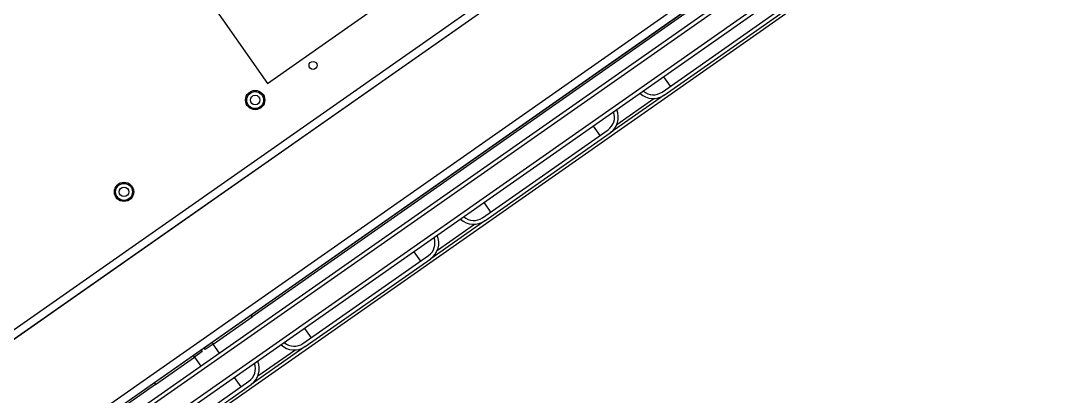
# Model space of a CAD drawing. Header units: millimetres. Extents: x 152904052 to 153933663, y 538271515 to 539240469.
# Drawn here: x 153466333 to 153466873, y 538579072 to 538579269 of the extents above; entities that cross this region are included whole.
import ezdxf

# ---------------------------------------------------------------- set-up
doc = ezdxf.new("R2010")
doc.units = ezdxf.units.MM
doc.layers.add('POWR', color=5, linetype='Continuous')

msp = doc.modelspace()

# ---------------------------------------------------------------- linework, layer by layer
at = {"layer": 'POWR', "color": 7}
for p, q in [((153465045.39, 538578202.63), (153467742.04, 538580090.84)), ((153465095.17, 538578168.15), (153467757.42, 538580032.27)), ((153465097.52, 538578164.79), (153467759.77, 538580028.91)), ((153467753.08, 538580022.77), (153466454.73, 538579113.65)), ((153466462.75, 538579236.09), (153466794.5, 538579468.39)), ((153465045.39, 538578202.63), (153466840.97, 538579459.91)), ((153465045.39, 538578202.63), (153466840.97, 538579459.91)), ((153465963.36, 538578850.4), (153466819.37, 538579449.79)), ((153466342.3, 538579408.12), (153466462.75, 538579236.09)), ((153466881.94, 538579403.14), (153465985.79, 538578775.65)), ((153466878.96, 538579403.62), (153465986.36, 538578778.62)), ((153465095.17, 538578168.15), (153466856.35, 538579401.34)), ((153465095.17, 538578168.15), (153466856.35, 538579401.34)), ((153465097.52, 538578164.79), (153466858.7, 538579397.98)), ((153465097.52, 538578164.79), (153466858.7, 538579397.98)), ((153466888.14, 538579394.3), (153465991.98, 538578766.8)), ((153466887.62, 538579391.37), (153465994.91, 538578766.29)), ((153466897.3, 538579386.43), (153465996.24, 538578755.5)), ((153466669.81, 538579231.53), (153466735.67, 538579277.65)), ((153466670.96, 538579229.9), (153466736.82, 538579276.01)), ((153466670.63, 538579239.43), (153466674.07, 538579234.52)), ((153466670.96, 538579229.9), (153466642.61, 538579210.05)), ((153466646.14, 538579214.47), (153466665.59, 538579228.09)), ((153466633.76, 538579213.62), (153466637.21, 538579208.71)), ((153466575.61, 538579165.57), (153466641.47, 538579211.69)), ((153466576.75, 538579163.93), (153466642.61, 538579210.05)), ((153466576.42, 538579173.47), (153466579.87, 538579168.56)), ((153466576.75, 538579163.93), (153466548.41, 538579144.09)), ((153466551.94, 538579148.51), (153466571.39, 538579162.13)), ((153466481.4, 538579099.61), (153466547.26, 538579145.73)), ((153466482.55, 538579097.97), (153466548.41, 538579144.09)), ((153466539.56, 538579147.66), (153466543, 538579142.74)), ((153466434.25, 538579099.31), (153466454.73, 538579113.65)), ((153466454.73, 538579113.65), (153466454.04, 538579114.63)), ((153466482.22, 538579107.51), (153466485.66, 538579102.59)), ((153466433.56, 538579100.29), (153466434.25, 538579099.31)), ((153466428.51, 538579095.3), (153466424.42, 538579092.43)), ((153466427.83, 538579096.28), (153466428.51, 538579095.3)), ((153466430.15, 538579096.44), (153466429.46, 538579097.43)), ((153466434.25, 538579099.31), (153466430.15, 538579096.44)), ((153466437.58, 538579094.56), (153466434.25, 538579099.31)), ((153466482.55, 538579097.97), (153466454.21, 538579078.13)), ((153466457.73, 538579082.55), (153466477.19, 538579096.17)), ((153466403.94, 538579078.09), (153466424.42, 538579092.43)), ((153466424.42, 538579092.43), (153466423.73, 538579093.41)), ((153466424.42, 538579092.43), (153466427.75, 538579087.68)), ((153466403.94, 538579078.09), (153465105.58, 538578168.97)), ((153466387.2, 538579033.65), (153466453.06, 538579079.77)), ((153466388.35, 538579032.01), (153466454.21, 538579078.13)), ((153466403.25, 538579079.07), (153466403.94, 538579078.09)), ((153466445.36, 538579081.7), (153466448.8, 538579076.78))]:
    msp.add_line(p, q, dxfattribs=at)
for centre, radius in [((153466486.67, 538579245.52), 2.1), ((153466456.32, 538579227.32), 5.06), ((153466456.32, 538579227.32), 4.44), ((153466456.32, 538579227.32), 2.5), ((153466387.51, 538579179.14), 5.06), ((153466387.51, 538579179.14), 4.44), ((153466387.51, 538579179.14), 2.5)]:
    msp.add_circle(centre, radius, dxfattribs=at)
for centre, radius, start, end in [((153466665.22, 538579238.09), 10, 226.537, 305), ((153466665.22, 538579238.09), 8, 229.4775, 305), ((153466636.88, 538579218.24), 8, 305, 20.5225), ((153466636.88, 538579218.24), 10, 305, 23.463), ((153466571.02, 538579172.13), 10, 226.537, 305), ((153466571.02, 538579172.13), 8, 229.4775, 305), ((153466542.67, 538579152.28), 8, 305, 20.5225), ((153466542.67, 538579152.28), 10, 305, 23.463), ((153466476.81, 538579106.16), 8, 229.4775, 305), ((153466476.81, 538579106.16), 10, 226.537, 305), ((153466448.47, 538579086.32), 8, 305, 20.5225), ((153466448.47, 538579086.32), 10, 305, 23.463)]:
    msp.add_arc(centre, radius, start, end, dxfattribs=at)

doc.saveas('drawing.dxf')
